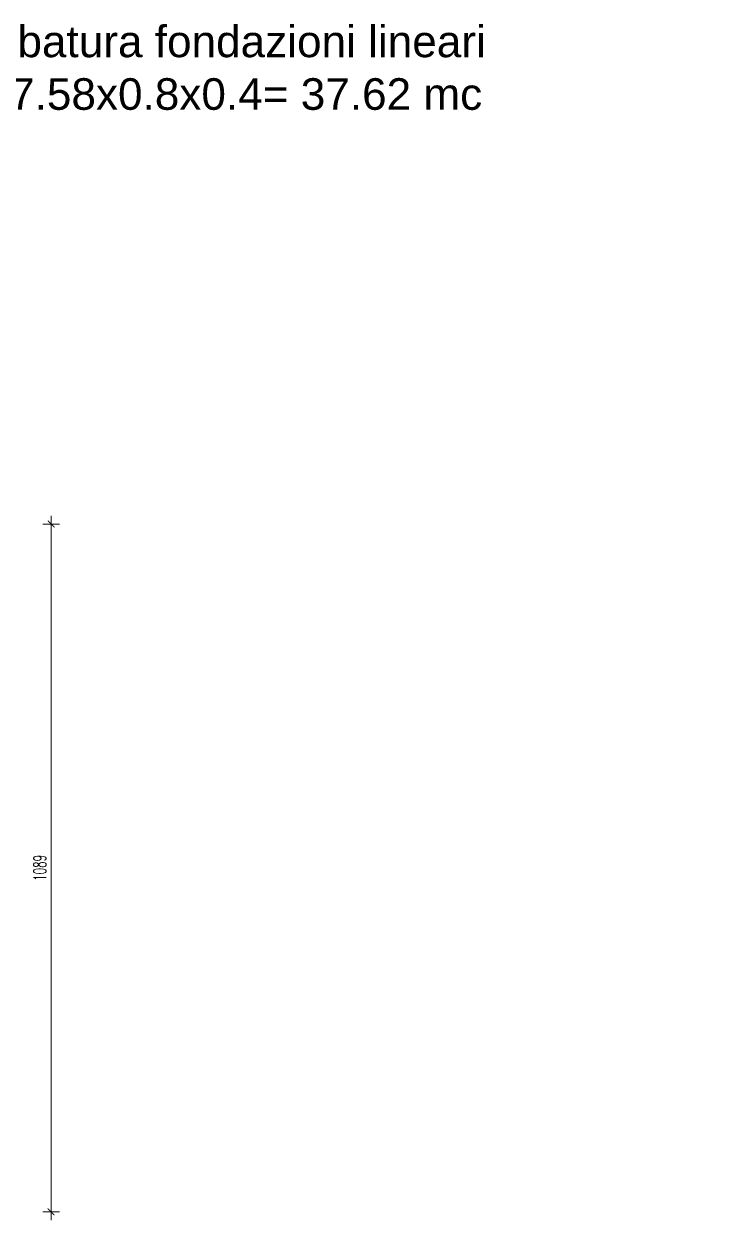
# Model space of a CAD drawing. Header units: metres. Extents: x -2057 to 8255, y -892 to 9175.
# Drawn here: x 4133 to 5245, y 1238 to 3133 of the extents above; entities that cross this region are included whole.
import ezdxf

# ---------------------------------------------------------------- set-up
doc = ezdxf.new("R2010")
doc.units = ezdxf.units.M
doc.header["$LTSCALE"] = 10
doc.header["$PDMODE"] = 35
doc.header["$PDSIZE"] = 0.1
doc.linetypes.add('AUSGEZOGEN', pattern=[0])
for name, color, linetype in [('15-', 6, 'Continuous'), ('15-SI', 4, 'Continuous'), ('SEMATEXT', 7, 'Continuous')]:
    doc.layers.add(name, color=color, linetype=linetype)
doc.layers.add('QUOTE', color=13, linetype='AUSGEZOGEN', lineweight=18)
doc.styles.add('100H50', font='romans.shx', dxfattribs={"width": 0.6})
doc.styles.get("Standard").update_dxf_attribs({"font": 'romans.shx'})
doc.dimstyles.new('1-100', dxfattribs={"dimscale": 0, "dimtxt": 20, "dimasz": 1.5, "dimexe": 0.2, "dimexo": 1, "dimgap": 8, "dimtad": 1, "dimdec": 0, "dimzin": 0, "dimdsep": 46, "dimtxsty": '100H50', "dimblk": 'quota1', "dimcen": 0, "dimse1": 1, "dimse2": 1, "dimclrd": 256, "dimclre": 256, "dimclrt": 2, "dimadec": 0, "dimazin": 0, "dimtfac": 1, "dimtdec": 0, "dimtix": 1, "dimtmove": 2, "dimatfit": 3, "dimldrblk": 'Q', "dimfxl": 1, "dimtolj": 1, "dimtzin": 0, "dimlwd": -1, "dimarcsym": 0})

# ---------------------------------------------------------------- blocks, each defined once
blk = doc.blocks.new('quota1')
at = {"layer": 'QUOTE'}
for p, q in [((8.8, 0), (-8.8, 0)), ((0, -8.8), (0, 8.8))]:
    blk.add_line(p, q, dxfattribs=at)
at = {"layer": 'QUOTE', "const_width": 1}
blk.add_lwpolyline([(-3.5, -3.5), (3.5, 3.5)], dxfattribs=at)
blk = doc.blocks.new('*D112')
at = {"layer": 'Defpoints', "color": 0, "transparency": 16777216}
for p in [(3938.6, 2340.6), (3938.6, 1251.6), (4176.2, 1251.6)]:
    blk.add_point(p, dxfattribs=at)
at = {"layer": 'QUOTE', "transparency": 16777216}
blk.add_line((4176.2, 2339.1), (4176.2, 1253.1), dxfattribs=at)
at = {"layer": 'QUOTE', "transparency": 16777216, "xscale": 1.5, "yscale": 1.5, "zscale": 1.5}
for p, rotation in [((4176.2, 2340.6), 90), ((4176.2, 1251.6), 270)]:
    blk.add_blockref('quota1', p, dxfattribs=dict(at, rotation=rotation))
at = {"layer": 'QUOTE', "color": 2, "transparency": 16777216, "insert": (4158.2, 1796.1), "char_height": 20, "attachment_point": 5, "rotation": 90, "style": '100H50'}
blk.add_mtext('\\A1;1089', dxfattribs=at)
blk = doc.blocks.new('Q')
at = {"layer": '15-'}
for p, q in [((-4.4, 0), (4.4, 0)), ((0, 4.4), (0, -4.4))]:
    blk.add_line(p, q, dxfattribs=at)
at = {"layer": '15-SI'}
blk.add_line((-3.7, -3.7), (3.7, 3.7), dxfattribs=at)

msp = doc.modelspace()

# ---------------------------------------------------------------- texts
at = {"layer": 'SEMATEXT', "color": 7, "transparency": 33554687, "insert": (4033.6086, 2995.8187), "char_height": 50, "width": 1098.864886, "attachment_point": 7}
msp.add_mtext('{\\fArial|b0|i0|c0|p34;\\P\\PCubatura fondazioni lineari\\P117.58x0.8x0.4= 37.62 mc}', dxfattribs=at)

# ---------------------------------------------------------------- dimensions: what is measured, and where the dimension line sits
at = {"layer": 'QUOTE'}
dim = msp.add_linear_dim(base=(4176.2261, 1251.6271), p1=(3938.554, 2340.6173), p2=(3938.564, 1251.6271), angle=90, dimstyle='1-100', override={"dimscale": 1}, dxfattribs=at)
dim.commit()
dim.dimension.update_dxf_attribs({"geometry": '*D112', "text_midpoint": (4158.2261, 1796.1222)})

doc.saveas('drawing.dxf')
